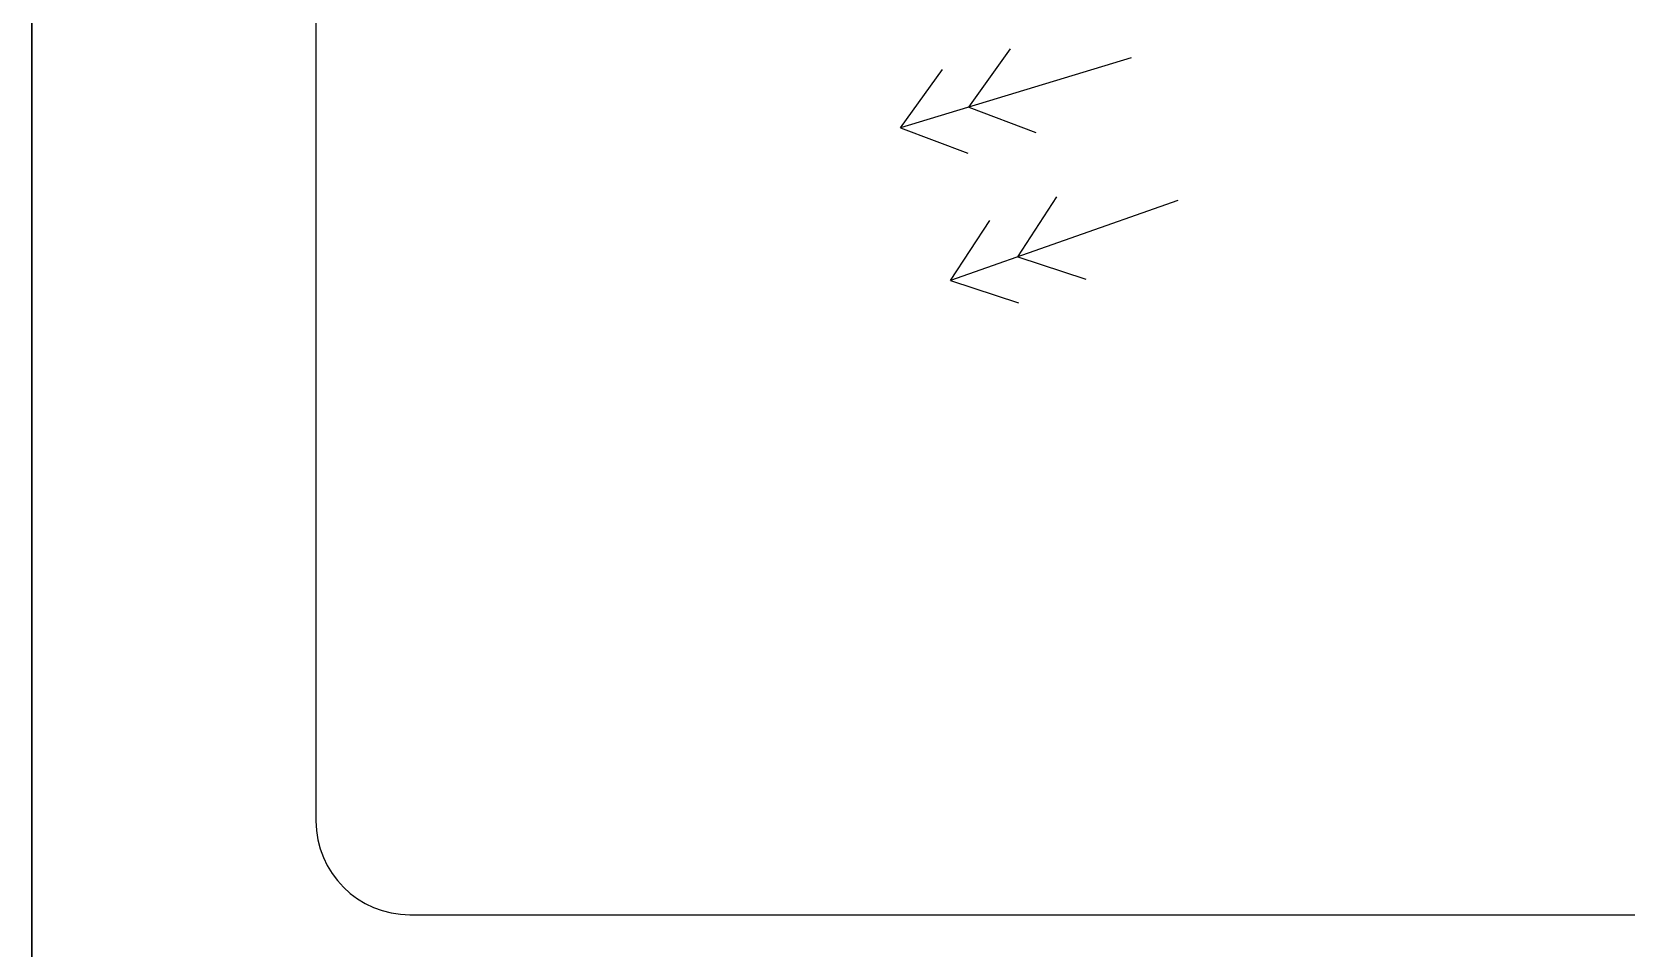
# Model space of a CAD drawing. Header units: millimetres. Extents: x 0 to 771, y -1 to 432.
# Drawn here: x 351.3 to 402.2, y 52 to 81.3 of the extents above; entities that cross this region are included whole.
import ezdxf

# ---------------------------------------------------------------- set-up
doc = ezdxf.new("R2010")
doc.units = ezdxf.units.MM
doc.header["$MEASUREMENT"] = 0
doc.layers.add('DEFAULT', color=4, linetype='Continuous', true_color=0x00ffff)
doc.layers.add('LAYER E', color=7, linetype='Continuous', true_color=0x000000)

msp = doc.modelspace()

# ---------------------------------------------------------------- linework, layer by layer
at = {"layer": 'DEFAULT', "color": 3, "true_color": 0x00ff00}
for p, q in [((386.36, 80.447), (379.002, 78.215)), ((381.181, 78.876), (382.516, 80.737)), ((379.002, 78.215), (380.338, 80.077)), ((381.181, 78.876), (383.325, 78.07)), ((379.002, 78.215), (381.147, 77.409)), ((387.85, 75.895), (380.597, 73.345)), ((382.744, 74.1), (383.997, 76.018)), ((380.597, 73.345), (381.85, 75.263)), ((382.744, 74.1), (384.922, 73.388)), ((380.597, 73.345), (382.774, 72.633))]:
    msp.add_line(p, q, dxfattribs=at)
at = {"layer": 'DEFAULT'}
msp.add_lwpolyline([(351.279, 22.309), (462.013, 22.309), (462.013, 201.9), (351.279, 201.9)], close=True, dxfattribs=at)
at = {"layer": 'LAYER E', "color": 5, "true_color": 0x0000ff}
msp.add_lwpolyline([(459.2, 114.96, 0.625494), (459.2, 109.25, -0.286988), (462.013, 104.754), (462.013, 30.309, -0.414214), (454.013, 22.309), (359.279, 22.309, -0.414214), (351.279, 30.309), (351.279, 193.9, -0.414214), (359.279, 201.9), (377.346, 201.9, -0.414214), (380.346, 198.9, -0.414214), (383.346, 201.9), (392.346, 201.9, -0.414214), (395.346, 198.9, -0.414214), (398.346, 201.9), (454.013, 201.9, -0.414214), (462.013, 193.9), (462.013, 119.456, -0.286988)], format="xyb", close=True, dxfattribs=at)
at = {"layer": 'LAYER E', "color": 1, "true_color": 0xff0000}
msp.add_lwpolyline([(377.346, 171.105), (363.346, 171.105, 0.414214), (360.346, 168.105), (360.346, 56.105, 0.414213), (363.346, 53.105), (449.946, 53.105, 0.414214), (452.946, 56.105), (452.946, 168.105, 0.414213), (449.946, 171.105)], format="xyb", close=True, dxfattribs=at)

doc.saveas('drawing.dxf')
